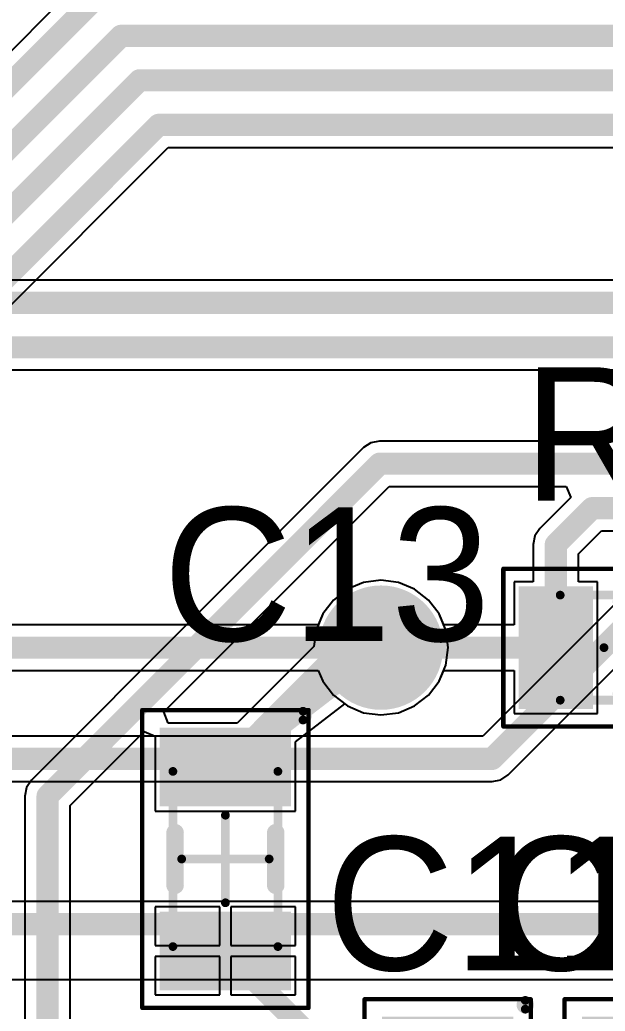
# Model space of a CAD drawing. Header units: millimetres. Extents: x 2.5 to 14.5, y 1.2 to 4.8.
# Drawn here: x 11.3375 to 11.6009, y 2.7716 to 3.2172 of the extents above; entities that cross this region are included whole.
import ezdxf

# ---------------------------------------------------------------- set-up
doc = ezdxf.new("R2010")
doc.units = ezdxf.units.MM
doc.header["$MEASUREMENT"] = 0
for name, color, linetype in [('BottomLayer', 5, 'Continuous'), ('BottomSolder', 6, 'Continuous'), ('ConnectLayer', 7, 'Continuous'), ('Mechanical13', 56, 'Continuous'), ('Mechanical15', 56, 'Continuous'), ('MultiLayer', 9, 'Continuous'), ('TopLayer', 1, 'Continuous'), ('TopOverlay', 2, 'Continuous'), ('TopPaste', 8, 'Continuous'), ('TopSolder', 216, 'Continuous'), ('ViaHoleLayer', 16, 'Continuous')]:
    doc.layers.add(name, color=color, linetype=linetype)

# ---------------------------------------------------------------- blocks, each defined once
blk = doc.blocks.new('RESC_0805_2012_95')
at = {"layer": 'Mechanical13', "const_width": 0.00394}
for points in [[(-0.03937, 0.02362), (-0.03937, -0.02362)], [(0.03937, 0.02362), (-0.03937, 0.02362)], [(0.03937, 0.02362), (0.03937, -0.02362)], [(0.03937, -0.02362), (-0.03937, -0.02362)]]:
    blk.add_lwpolyline(points, dxfattribs=at)
at = {"layer": 'Mechanical13', "const_width": 0.00197}
for points in [[(-0.04035, 0.02362, 1), (-0.03839, 0.02362, 1)], [(-0.04035, 0.02362, 1), (-0.03839, 0.02362, 1)], [(0.03839, 0.02362, 1), (0.04035, 0.02362, 1)], [(0.03839, 0.02362, 1), (0.04035, 0.02362, 1)], [(-0.04035, -0.02362, 1), (-0.03839, -0.02362, 1)], [(-0.04035, -0.02362, 1), (-0.03839, -0.02362, 1)], [(0.03839, -0.02362, 1), (0.04035, -0.02362, 1)], [(0.03839, -0.02362, 1), (0.04035, -0.02362, 1)]]:
    blk.add_lwpolyline(points, format="xyb", close=True, dxfattribs=at)
at = {"layer": 'Mechanical15'}
for points, const_width in [([(-0.06496, 0.03543), (-0.06496, -0.03543)], 0.00197), ([(0.06496, 0.03543), (-0.06496, 0.03543)], 0.00197), ([(0.06496, 0.03543), (0.06496, -0.03543)], 0.00197), ([(0, 0.01968), (0, -0.01969)], 0.00394), ([(0.01968, 0), (-0.01969, 0)], 0.00394), ([(0.06496, -0.03543), (-0.06496, -0.03543)], 0.00197)]:
    blk.add_lwpolyline(points, dxfattribs=dict(at, const_width=const_width))
for points, const_width in [([(-0.06545, 0.03543, 1), (-0.06447, 0.03543, 1)], 0.000984), ([(-0.06545, 0.03543, 1), (-0.06447, 0.03543, 1)], 0.000984), ([(0.06447, 0.03543, 1), (0.06545, 0.03543, 1)], 0.000984), ([(0.06447, 0.03543, 1), (0.06545, 0.03543, 1)], 0.000984), ([(-0.00098, 0.01968, 1), (0.00098, 0.01968, 1)], 0.00197), ([(-0.02067, 0, 1), (-0.0187, 0, 1)], 0.00197), ([(0.0187, 0, 1), (0.02067, 0, 1)], 0.00197), ([(-0.00098, -0.01969, 1), (0.00098, -0.01969, 1)], 0.00197), ([(-0.06545, -0.03543, 1), (-0.06447, -0.03543, 1)], 0.000984), ([(-0.06545, -0.03543, 1), (-0.06447, -0.03543, 1)], 0.000984), ([(0.06447, -0.03543, 1), (0.06545, -0.03543, 1)], 0.000984), ([(0.06447, -0.03543, 1), (0.06545, -0.03543, 1)], 0.000984)]:
    blk.add_lwpolyline(points, format="xyb", close=True, dxfattribs=dict(at, const_width=const_width))
at = {"layer": 'TopLayer'}
for points in [[(-0.02756, -0.02461), (-0.02756, 0.02461), (-0.05512, -0.02461), (-0.05512, 0.02461)], [(0.05512, -0.02461), (0.05512, 0.02461), (0.02756, -0.02461), (0.02756, 0.02461)]]:
    blk.add_solid(points, dxfattribs=at)
at = {"layer": 'TopOverlay', "const_width": 0.00787}
for points in [[(0.01181, 0.02067), (-0.01181, 0.02067)], [(0.01181, -0.02067), (-0.01181, -0.02067)]]:
    blk.add_lwpolyline(points, dxfattribs=at)
at = {"layer": 'TopOverlay', "const_width": 0.00394}
for points in [[(-0.01378, 0.02067, 1), (-0.00984, 0.02067, 1)], [(0.00984, 0.02067, 1), (0.01378, 0.02067, 1)], [(-0.01378, -0.02067, 1), (-0.00984, -0.02067, 1)], [(0.00984, -0.02067, 1), (0.01378, -0.02067, 1)]]:
    blk.add_lwpolyline(points, format="xyb", close=True, dxfattribs=at)
at = {"layer": 'TopPaste'}
for points in [[(-0.02756, -0.02461), (-0.02756, 0.02461), (-0.05512, -0.02461), (-0.05512, 0.02461)], [(0.05512, -0.02461), (0.05512, 0.02461), (0.02756, -0.02461), (0.02756, 0.02461)]]:
    blk.add_solid(points, dxfattribs=at)
at = {"layer": 'TopSolder'}
for points in [[(-0.02461, -0.02756), (-0.02461, 0.02756), (-0.05807, -0.02756), (-0.05807, 0.02756)], [(0.05807, -0.02756), (0.05807, 0.02756), (0.02461, -0.02756), (0.02461, 0.02756)]]:
    blk.add_solid(points, dxfattribs=at)
blk = doc.blocks.new('CAPCP2012X06N_192')
at = {"layer": 'Mechanical13', "const_width": 0.00394}
for points in [[(-0.03937, -0.02362), (-0.03937, 0.02362)], [(0.03937, 0.02362), (-0.03937, 0.02362)], [(0.03937, -0.02362), (0.03937, 0.02362)], [(0.03937, -0.02362), (-0.03937, -0.02362)]]:
    blk.add_lwpolyline(points, dxfattribs=at)
at = {"layer": 'Mechanical13', "const_width": 0.00197}
for points in [[(-0.04035, 0.02362, 1), (-0.03839, 0.02362, 1)], [(-0.04035, 0.02362, 1), (-0.03839, 0.02362, 1)], [(0.03839, 0.02362, 1), (0.04035, 0.02362, 1)], [(0.03839, 0.02362, 1), (0.04035, 0.02362, 1)], [(-0.04035, -0.02362, 1), (-0.03839, -0.02362, 1)], [(-0.04035, -0.02362, 1), (-0.03839, -0.02362, 1)], [(0.03839, -0.02362, 1), (0.04035, -0.02362, 1)], [(0.03839, -0.02362, 1), (0.04035, -0.02362, 1)]]:
    blk.add_lwpolyline(points, format="xyb", close=True, dxfattribs=at)
at = {"layer": 'Mechanical15'}
for points, const_width in [([(-0.06693, -0.0374), (-0.06693, 0.0374)], 0.00197), ([(0.06693, 0.0374), (-0.06693, 0.0374)], 0.00197), ([(0.06693, -0.0374), (0.06693, 0.0374)], 0.00197), ([(0, -0.01968), (0, 0.01969)], 0.00394), ([(0.01968, 0), (-0.01969, 0)], 0.00394), ([(0.06693, -0.0374), (-0.06693, -0.0374)], 0.00197)]:
    blk.add_lwpolyline(points, dxfattribs=dict(at, const_width=const_width))
for points, const_width in [([(-0.06742, 0.0374, 1), (-0.06644, 0.0374, 1)], 0.000984), ([(-0.06742, 0.0374, 1), (-0.06644, 0.0374, 1)], 0.000984), ([(0.06644, 0.0374, 1), (0.06742, 0.0374, 1)], 0.000984), ([(0.06644, 0.0374, 1), (0.06742, 0.0374, 1)], 0.000984), ([(-0.00098, 0.01969, 1), (0.00098, 0.01969, 1)], 0.00197), ([(-0.02067, 0, 1), (-0.0187, 0, 1)], 0.00197), ([(0.0187, 0, 1), (0.02067, 0, 1)], 0.00197), ([(-0.00098, -0.01968, 1), (0.00098, -0.01968, 1)], 0.00197), ([(-0.06742, -0.0374, 1), (-0.06644, -0.0374, 1)], 0.000984), ([(-0.06742, -0.0374, 1), (-0.06644, -0.0374, 1)], 0.000984), ([(0.06644, -0.0374, 1), (0.06742, -0.0374, 1)], 0.000984), ([(0.06644, -0.0374, 1), (0.06742, -0.0374, 1)], 0.000984)]:
    blk.add_lwpolyline(points, format="xyb", close=True, dxfattribs=dict(at, const_width=const_width))
at = {"layer": 'TopLayer'}
for points in [[(-0.02657, -0.02657), (-0.02657, 0.02657), (-0.0561, -0.02657), (-0.0561, 0.02657)], [(0.0561, -0.02657), (0.0561, 0.02657), (0.02657, -0.02657), (0.02657, 0.02657)]]:
    blk.add_solid(points, dxfattribs=at)
at = {"layer": 'TopOverlay'}
for points, const_width in [([(-0.06249, 0.03493, 1), (-0.06642, 0.03493, 1)], 0.00394), ([(-0.06741, 0.03493, 1), (-0.06544, 0.03493, 1)], 0.00197), ([(-0.06347, 0.03493, 1), (-0.0615, 0.03493, 1)], 0.00197), ([(-0.01378, 0.02264, 1), (-0.00984, 0.02264, 1)], 0.00394), ([(0.00984, 0.02264, 1), (0.01378, 0.02264, 1)], 0.00394), ([(-0.01378, -0.02264, 1), (-0.00984, -0.02264, 1)], 0.00394), ([(0.00984, -0.02264, 1), (0.01378, -0.02264, 1)], 0.00394)]:
    blk.add_lwpolyline(points, format="xyb", close=True, dxfattribs=dict(at, const_width=const_width))
at = {"layer": 'TopOverlay', "const_width": 0.00787}
for points in [[(0.01181, 0.02264), (-0.01181, 0.02264)], [(0.01181, -0.02264), (-0.01181, -0.02264)]]:
    blk.add_lwpolyline(points, dxfattribs=at)
at = {"layer": 'TopPaste'}
for points in [[(-0.02657, -0.02657), (-0.02657, 0.02657), (-0.0561, -0.02657), (-0.0561, 0.02657)], [(0.0561, -0.02657), (0.0561, 0.02657), (0.02657, -0.02657), (0.02657, 0.02657)]]:
    blk.add_solid(points, dxfattribs=at)
at = {"layer": 'TopSolder'}
for points in [[(-0.02362, -0.02953), (-0.02362, 0.02953), (-0.05905, -0.02953), (-0.05905, 0.02953)], [(0.05905, -0.02953), (0.05905, 0.02953), (0.02362, -0.02953), (0.02362, 0.02953)]]:
    blk.add_solid(points, dxfattribs=at)
blk = doc.blocks.new('CAPCP2012X06N_193')
at = {"layer": 'Mechanical13', "const_width": 0.00394}
for points in [[(-0.03937, 0.02362), (0.03937, 0.02362)], [(-0.03937, 0.02362), (-0.03937, -0.02362)], [(0.03937, 0.02362), (0.03937, -0.02362)], [(-0.03937, -0.02362), (0.03937, -0.02362)]]:
    blk.add_lwpolyline(points, dxfattribs=at)
at = {"layer": 'Mechanical13', "const_width": 0.00197}
for points in [[(-0.04035, 0.02362, 1), (-0.03839, 0.02362, 1)], [(-0.04035, 0.02362, 1), (-0.03839, 0.02362, 1)], [(0.03839, 0.02362, 1), (0.04035, 0.02362, 1)], [(0.03839, 0.02362, 1), (0.04035, 0.02362, 1)], [(-0.04035, -0.02362, 1), (-0.03839, -0.02362, 1)], [(-0.04035, -0.02362, 1), (-0.03839, -0.02362, 1)], [(0.03839, -0.02362, 1), (0.04035, -0.02362, 1)], [(0.03839, -0.02362, 1), (0.04035, -0.02362, 1)]]:
    blk.add_lwpolyline(points, format="xyb", close=True, dxfattribs=at)
at = {"layer": 'Mechanical15'}
for points, const_width in [([(-0.06693, 0.0374), (0.06693, 0.0374)], 0.00197), ([(-0.06693, 0.0374), (-0.06693, -0.0374)], 0.00197), ([(0.06693, 0.0374), (0.06693, -0.0374)], 0.00197), ([(0, 0.01968), (0, -0.01969)], 0.00394), ([(-0.01969, 0), (0.01969, 0)], 0.00394), ([(-0.06693, -0.0374), (0.06693, -0.0374)], 0.00197)]:
    blk.add_lwpolyline(points, dxfattribs=dict(at, const_width=const_width))
for points, const_width in [([(-0.06742, 0.0374, 1), (-0.06644, 0.0374, 1)], 0.000984), ([(-0.06742, 0.0374, 1), (-0.06644, 0.0374, 1)], 0.000984), ([(0.06644, 0.0374, 1), (0.06742, 0.0374, 1)], 0.000984), ([(0.06644, 0.0374, 1), (0.06742, 0.0374, 1)], 0.000984), ([(-0.00098, 0.01968, 1), (0.00098, 0.01968, 1)], 0.00197), ([(-0.02067, 0, 1), (-0.0187, 0, 1)], 0.00197), ([(0.0187, 0, 1), (0.02067, 0, 1)], 0.00197), ([(-0.00098, -0.01969, 1), (0.00098, -0.01969, 1)], 0.00197), ([(-0.06742, -0.0374, 1), (-0.06644, -0.0374, 1)], 0.000984), ([(-0.06742, -0.0374, 1), (-0.06644, -0.0374, 1)], 0.000984), ([(0.06644, -0.0374, 1), (0.06742, -0.0374, 1)], 0.000984), ([(0.06644, -0.0374, 1), (0.06742, -0.0374, 1)], 0.000984)]:
    blk.add_lwpolyline(points, format="xyb", close=True, dxfattribs=dict(at, const_width=const_width))
at = {"layer": 'TopLayer'}
for points in [[(-0.02657, -0.02657), (-0.02657, 0.02657), (-0.0561, -0.02657), (-0.0561, 0.02657)], [(0.0561, -0.02657), (0.0561, 0.02657), (0.02657, -0.02657), (0.02657, 0.02657)]]:
    blk.add_solid(points, dxfattribs=at)
at = {"layer": 'TopOverlay'}
for points, const_width in [([(-0.06249, 0.03493, 1), (-0.06642, 0.03493, 1)], 0.00394), ([(-0.06741, 0.03493, 1), (-0.06544, 0.03493, 1)], 0.00197), ([(-0.06347, 0.03493, 1), (-0.0615, 0.03493, 1)], 0.00197), ([(-0.01378, 0.02264, 1), (-0.00984, 0.02264, 1)], 0.00394), ([(0.00984, 0.02264, 1), (0.01378, 0.02264, 1)], 0.00394), ([(-0.01378, -0.02264, 1), (-0.00984, -0.02264, 1)], 0.00394), ([(0.00984, -0.02264, 1), (0.01378, -0.02264, 1)], 0.00394)]:
    blk.add_lwpolyline(points, format="xyb", close=True, dxfattribs=dict(at, const_width=const_width))
at = {"layer": 'TopOverlay', "const_width": 0.00787}
for points in [[(-0.01181, 0.02264), (0.01181, 0.02264)], [(-0.01181, -0.02264), (0.01181, -0.02264)]]:
    blk.add_lwpolyline(points, dxfattribs=at)
at = {"layer": 'TopPaste'}
for points in [[(-0.02657, -0.02657), (-0.02657, 0.02657), (-0.0561, -0.02657), (-0.0561, 0.02657)], [(0.0561, -0.02657), (0.0561, 0.02657), (0.02657, -0.02657), (0.02657, 0.02657)]]:
    blk.add_solid(points, dxfattribs=at)
at = {"layer": 'TopSolder'}
for points in [[(-0.02362, -0.02953), (-0.02362, 0.02953), (-0.05905, -0.02953), (-0.05905, 0.02953)], [(0.05905, -0.02953), (0.05905, 0.02953), (0.02362, -0.02953), (0.02362, 0.02953)]]:
    blk.add_solid(points, dxfattribs=at)
blk = doc.blocks.new('CAPCP2012X06N_194')
at = {"layer": 'Mechanical13', "const_width": 0.00394}
for points in [[(0.03937, 0.02362), (-0.03937, 0.02362)], [(-0.03937, -0.02362), (-0.03937, 0.02362)], [(0.03937, -0.02362), (0.03937, 0.02362)], [(0.03937, -0.02362), (-0.03937, -0.02362)]]:
    blk.add_lwpolyline(points, dxfattribs=at)
at = {"layer": 'Mechanical13', "const_width": 0.00197}
for points in [[(-0.04035, 0.02362, 1), (-0.03839, 0.02362, 1)], [(-0.04035, 0.02362, 1), (-0.03839, 0.02362, 1)], [(0.03839, 0.02362, 1), (0.04035, 0.02362, 1)], [(0.03839, 0.02362, 1), (0.04035, 0.02362, 1)], [(-0.04035, -0.02362, 1), (-0.03839, -0.02362, 1)], [(-0.04035, -0.02362, 1), (-0.03839, -0.02362, 1)], [(0.03839, -0.02362, 1), (0.04035, -0.02362, 1)], [(0.03839, -0.02362, 1), (0.04035, -0.02362, 1)]]:
    blk.add_lwpolyline(points, format="xyb", close=True, dxfattribs=at)
at = {"layer": 'Mechanical15'}
for points, const_width in [([(0.06693, 0.0374), (-0.06693, 0.0374)], 0.00197), ([(-0.06693, -0.0374), (-0.06693, 0.0374)], 0.00197), ([(0.06693, -0.0374), (0.06693, 0.0374)], 0.00197), ([(0, -0.01968), (0, 0.01969)], 0.00394), ([(0.01968, 0), (-0.01969, 0)], 0.00394), ([(0.06693, -0.0374), (-0.06693, -0.0374)], 0.00197)]:
    blk.add_lwpolyline(points, dxfattribs=dict(at, const_width=const_width))
for points, const_width in [([(-0.06742, 0.0374, 1), (-0.06644, 0.0374, 1)], 0.000984), ([(-0.06742, 0.0374, 1), (-0.06644, 0.0374, 1)], 0.000984), ([(0.06644, 0.0374, 1), (0.06742, 0.0374, 1)], 0.000984), ([(0.06644, 0.0374, 1), (0.06742, 0.0374, 1)], 0.000984), ([(-0.00098, 0.01969, 1), (0.00098, 0.01969, 1)], 0.00197), ([(-0.02067, 0, 1), (-0.0187, 0, 1)], 0.00197), ([(0.0187, 0, 1), (0.02067, 0, 1)], 0.00197), ([(-0.00098, -0.01968, 1), (0.00098, -0.01968, 1)], 0.00197), ([(-0.06742, -0.0374, 1), (-0.06644, -0.0374, 1)], 0.000984), ([(-0.06742, -0.0374, 1), (-0.06644, -0.0374, 1)], 0.000984), ([(0.06644, -0.0374, 1), (0.06742, -0.0374, 1)], 0.000984), ([(0.06644, -0.0374, 1), (0.06742, -0.0374, 1)], 0.000984)]:
    blk.add_lwpolyline(points, format="xyb", close=True, dxfattribs=dict(at, const_width=const_width))
at = {"layer": 'TopLayer'}
for points in [[(-0.02657, -0.02657), (-0.02657, 0.02657), (-0.0561, -0.02657), (-0.0561, 0.02657)], [(0.0561, -0.02657), (0.0561, 0.02657), (0.02657, -0.02657), (0.02657, 0.02657)]]:
    blk.add_solid(points, dxfattribs=at)
at = {"layer": 'TopOverlay'}
for points, const_width in [([(-0.06249, 0.03493, 1), (-0.06642, 0.03493, 1)], 0.00394), ([(-0.06741, 0.03493, 1), (-0.06544, 0.03493, 1)], 0.00197), ([(-0.06347, 0.03493, 1), (-0.0615, 0.03493, 1)], 0.00197), ([(-0.01378, 0.02264, 1), (-0.00984, 0.02264, 1)], 0.00394), ([(0.00984, 0.02264, 1), (0.01378, 0.02264, 1)], 0.00394), ([(-0.01378, -0.02264, 1), (-0.00984, -0.02264, 1)], 0.00394), ([(0.00984, -0.02264, 1), (0.01378, -0.02264, 1)], 0.00394)]:
    blk.add_lwpolyline(points, format="xyb", close=True, dxfattribs=dict(at, const_width=const_width))
at = {"layer": 'TopOverlay', "const_width": 0.00787}
for points in [[(0.01181, 0.02264), (-0.01181, 0.02264)], [(0.01181, -0.02264), (-0.01181, -0.02264)]]:
    blk.add_lwpolyline(points, dxfattribs=at)
at = {"layer": 'TopPaste'}
for points in [[(-0.02657, -0.02657), (-0.02657, 0.02657), (-0.0561, -0.02657), (-0.0561, 0.02657)], [(0.0561, -0.02657), (0.0561, 0.02657), (0.02657, -0.02657), (0.02657, 0.02657)]]:
    blk.add_solid(points, dxfattribs=at)
at = {"layer": 'TopSolder'}
for points in [[(-0.02362, -0.02953), (-0.02362, 0.02953), (-0.05905, -0.02953), (-0.05905, 0.02953)], [(0.05905, -0.02953), (0.05905, 0.02953), (0.02362, -0.02953), (0.02362, 0.02953)]]:
    blk.add_solid(points, dxfattribs=at)

msp = doc.modelspace()

# ---------------------------------------------------------------- linework, layer by layer
at = {"layer": 'BottomLayer', "const_width": 0.01}
for points in [[(10.08474, 3.09), (11.90681, 3.09)], [(10.82, 3.07), (11.951, 3.07)], [(11.55, 2.885), (11.715, 3.05)], [(10.56866, 2.935), (11.5, 2.935)], [(10.595, 2.885), (11.55, 2.885)], [(10.74582, 2.81075), (11.67275, 2.81075)]]:
    msp.add_lwpolyline(points, dxfattribs=at)
at = {"layer": 'BottomLayer'}
for points, const_width in [([(11.4875, 2.935, 1), (11.5125, 2.935, 1)], 0.025), ([(11.4975, 2.935, 1), (11.5025, 2.935, 1)], 0.005), ([(11.5475, 2.885, 1), (11.5525, 2.885, 1)], 0.005), ([(11.5475, 2.885, 1), (11.5525, 2.885, 1)], 0.005)]:
    msp.add_lwpolyline(points, format="xyb", close=True, dxfattribs=dict(at, const_width=const_width))
at = {"layer": 'BottomSolder', "const_width": 0.02795}
msp.add_lwpolyline([(11.48602, 2.935, 1), (11.51398, 2.935, 1)], format="xyb", close=True, dxfattribs=at)
at = {"layer": 'ConnectLayer'}
for p, q in [((11.36758, 3.23721), (11.04153, 2.91116)), ((11.14248, 2.89806), (11.40422, 3.1598)), ((11.40422, 3.1598), (11.6791, 3.1598)), ((11.90259, 3.1002), (10.08474, 3.1002)), ((10.82422, 3.0598), (11.70331, 3.0598)), ((11.70538, 3.0548), (11.54578, 2.8952)), ((11.55721, 2.87779), (11.71655, 3.03713)), ((11.49549, 3.0271), (11.49218, 3.02489)), ((11.49939, 3.02787), (11.49549, 3.0271)), ((11.72913, 3.02787), (11.49939, 3.02787)), ((11.49218, 3.02489), (11.34279, 2.87549)), ((11.40224, 2.9061), (11.50362, 3.00748)), ((11.50362, 3.00748), (11.58331, 3.00748)), ((11.58331, 3.00748), (11.58539, 3.00248)), ((11.58539, 3.00248), (11.57145, 2.98855)), ((11.57145, 2.98855), (11.56924, 2.98524)), ((11.57145, 2.98855), (11.57145, 2.98855)), ((11.57145, 2.98855), (11.57145, 2.98855)), ((11.58886, 2.97712), (11.59922, 2.98748)), ((11.59922, 2.98748), (11.76809, 2.98748)), ((11.56924, 2.98524), (11.56847, 2.98134)), ((11.56847, 2.98134), (11.56847, 2.96461)), ((11.56924, 2.98524), (11.56924, 2.98524)), ((11.56924, 2.98524), (11.56924, 2.98524)), ((11.58886, 2.96461), (11.58886, 2.97712)), ((11.49217, 2.96423), (11.48487, 2.96121)), ((11.49217, 2.96423), (11.48487, 2.96121)), ((11.5, 2.96526), (11.49217, 2.96423)), ((11.5, 2.96526), (11.49217, 2.96423)), ((11.50783, 2.96423), (11.5, 2.96526)), ((11.50783, 2.96423), (11.5, 2.96526)), ((11.51513, 2.96121), (11.50783, 2.96423)), ((11.51513, 2.96121), (11.50783, 2.96423)), ((11.56847, 2.96461), (11.55988, 2.96461)), ((11.55988, 2.96461), (11.55988, 2.9452)), ((11.59744, 2.96461), (11.58886, 2.96461)), ((11.59744, 2.90539), (11.59744, 2.96461)), ((11.48487, 2.96121), (11.4786, 2.9564)), ((11.48487, 2.96121), (11.4786, 2.9564)), ((11.5214, 2.9564), (11.51513, 2.96121)), ((11.5214, 2.9564), (11.51513, 2.96121)), ((11.4786, 2.9564), (11.4738, 2.95013)), ((11.4786, 2.9564), (11.4738, 2.95013)), ((11.5262, 2.95013), (11.5214, 2.9564)), ((11.5262, 2.95013), (11.5214, 2.9564)), ((11.4738, 2.95013), (11.47077, 2.94283)), ((11.4738, 2.95013), (11.47175, 2.9452)), ((11.52923, 2.94283), (11.5262, 2.95013)), ((11.52825, 2.9452), (11.5262, 2.95013)), ((11.47175, 2.9452), (10.72462, 2.9452)), ((11.47077, 2.94283), (11.46982, 2.93557)), ((11.55988, 2.9452), (11.52825, 2.9452)), ((11.53026, 2.935), (11.52923, 2.94283)), ((11.46982, 2.93557), (11.43534, 2.9011)), ((11.52923, 2.92717), (11.53026, 2.935)), ((10.56866, 2.9248), (11.47175, 2.9248)), ((11.47175, 2.9248), (11.4738, 2.91987)), ((11.5262, 2.91987), (11.52923, 2.92717)), ((11.5262, 2.91987), (11.52825, 2.9248)), ((11.52825, 2.9248), (11.55988, 2.9248)), ((11.55988, 2.9248), (11.55988, 2.90539)), ((11.4738, 2.91987), (11.4786, 2.9136)), ((11.5214, 2.9136), (11.5262, 2.91987)), ((11.5214, 2.9136), (11.5262, 2.91987)), ((11.4786, 2.9136), (11.48487, 2.9088)), ((11.51513, 2.9088), (11.5214, 2.9136)), ((11.51513, 2.9088), (11.5214, 2.9136)), ((11.40431, 2.9011), (11.40224, 2.9061)), ((11.46157, 2.8927), (11.48372, 2.90968)), ((11.48372, 2.90968), (11.48487, 2.9088)), ((11.48487, 2.9088), (11.49217, 2.90577)), ((11.48487, 2.9088), (11.49217, 2.90577)), ((11.49217, 2.90577), (11.5, 2.90474)), ((11.49217, 2.90577), (11.5, 2.90474)), ((11.5, 2.90474), (11.50783, 2.90577)), ((11.5, 2.90474), (11.50783, 2.90577)), ((11.50783, 2.90577), (11.51513, 2.9088)), ((11.50783, 2.90577), (11.51513, 2.9088)), ((11.55988, 2.90539), (11.59744, 2.90539)), ((11.43534, 2.9011), (11.40431, 2.9011)), ((11.3602, 2.86406), (11.39343, 2.89729)), ((11.39343, 2.89729), (11.39843, 2.89522)), ((11.54578, 2.8952), (10.62325, 2.8952)), ((11.39843, 2.89522), (11.39843, 2.86157)), ((11.46157, 2.86157), (11.46157, 2.8927)), ((10.62325, 2.8748), (11.55, 2.8748)), ((11.34279, 2.87549), (11.34058, 2.87219)), ((11.55, 2.8748), (11.5539, 2.87558)), ((11.5539, 2.87558), (11.55721, 2.87779)), ((11.34058, 2.87219), (11.3398, 2.86828)), ((11.3398, 2.86828), (11.3398, 2.75343)), ((11.3602, 2.75766), (11.3602, 2.86406)), ((11.39843, 2.86157), (11.46157, 2.86157)), ((11.64309, 2.82094), (10.77407, 2.82094)), ((11.4275, 2.81843), (11.39843, 2.81843)), ((11.39843, 2.81843), (11.39843, 2.80116)), ((11.4275, 2.80116), (11.4275, 2.81843)), ((11.46157, 2.81843), (11.4325, 2.81843)), ((11.4325, 2.81843), (11.4325, 2.80116)), ((11.46157, 2.80116), (11.46157, 2.81843)), ((11.39843, 2.80116), (11.4275, 2.80116)), ((11.4325, 2.80116), (11.46157, 2.80116)), ((11.4275, 2.79616), (11.39843, 2.79616)), ((11.39843, 2.79616), (11.39843, 2.7789)), ((11.4275, 2.7789), (11.4275, 2.79616)), ((11.46157, 2.79616), (11.4325, 2.79616)), ((11.4325, 2.79616), (11.4325, 2.7789)), ((11.46157, 2.7789), (11.46157, 2.79616)), ((10.7626, 2.7858), (11.63257, 2.7858)), ((11.39843, 2.7789), (11.4275, 2.7789)), ((11.4325, 2.7789), (11.46157, 2.7789))]:
    msp.add_line(p, q, dxfattribs=at)
at = {"layer": 'MultiLayer', "const_width": 0.025}
msp.add_lwpolyline([(11.4875, 2.935, 1), (11.5125, 2.935, 1)], format="xyb", close=True, dxfattribs=at)
at = {"layer": 'TopLayer', "const_width": 0.01}
for points in [[(11.04874, 2.90395), (11.37479, 3.23)], [(11.06874, 2.89567), (11.38307, 3.21)], [(11.38307, 3.21), (11.66253, 3.21)], [(11.08874, 2.88738), (11.39136, 3.19)], [(11.39136, 3.19), (11.67081, 3.19)], [(11.13228, 2.90228), (11.4, 3.17)], [(11.4, 3.17), (11.6791, 3.17)], [(11.35, 2.86828), (11.49939, 3.01768)], [(11.49939, 3.01768), (11.79402, 3.01768)], [(11.57866, 2.98134), (11.595, 2.99768)], [(11.595, 2.99768), (11.77243, 2.99768)], [(11.57866, 2.935), (11.57866, 2.98134)], [(11.43, 2.88134), (11.48366, 2.935)], [(11.43, 2.88134), (11.5, 2.935)], [(11.48366, 2.935), (11.5, 2.935)], [(11.5, 2.935), (11.57866, 2.935)], [(11.35, 2.75343), (11.35, 2.86828)], [(11.43, 2.79866), (11.47732, 2.75134)]]:
    msp.add_lwpolyline(points, dxfattribs=at)
at = {"layer": 'TopLayer'}
for points, const_width in [([(11.38057, 3.21, 1), (11.38557, 3.21, 1)], 0.005), ([(11.38057, 3.21, 1), (11.38557, 3.21, 1)], 0.005), ([(11.38886, 3.19, 1), (11.39386, 3.19, 1)], 0.005), ([(11.38886, 3.19, 1), (11.39386, 3.19, 1)], 0.005), ([(11.3975, 3.17, 1), (11.4025, 3.17, 1)], 0.005), ([(11.3975, 3.17, 1), (11.4025, 3.17, 1)], 0.005), ([(11.49689, 3.01768, 1), (11.50189, 3.01768, 1)], 0.005), ([(11.49689, 3.01768, 1), (11.50189, 3.01768, 1)], 0.005), ([(11.5925, 2.99768, 1), (11.5975, 2.99768, 1)], 0.005), ([(11.5925, 2.99768, 1), (11.5975, 2.99768, 1)], 0.005), ([(11.57616, 2.98134, 1), (11.58116, 2.98134, 1)], 0.005), ([(11.57616, 2.98134, 1), (11.58116, 2.98134, 1)], 0.005), ([(11.4875, 2.935, 1), (11.5125, 2.935, 1)], 0.025), ([(11.48116, 2.935, 1), (11.48616, 2.935, 1)], 0.005), ([(11.48116, 2.935, 1), (11.48616, 2.935, 1)], 0.005), ([(11.4975, 2.935, 1), (11.5025, 2.935, 1)], 0.005), ([(11.4975, 2.935, 1), (11.5025, 2.935, 1)], 0.005), ([(11.4975, 2.935, 1), (11.5025, 2.935, 1)], 0.005), ([(11.57616, 2.935, 1), (11.58116, 2.935, 1)], 0.005), ([(11.57616, 2.935, 1), (11.58116, 2.935, 1)], 0.005), ([(11.4275, 2.88134, 1), (11.4325, 2.88134, 1)], 0.005), ([(11.4275, 2.88134, 1), (11.4325, 2.88134, 1)], 0.005), ([(11.3475, 2.86828, 1), (11.3525, 2.86828, 1)], 0.005), ([(11.3475, 2.86828, 1), (11.3525, 2.86828, 1)], 0.005), ([(11.4275, 2.79866, 1), (11.4325, 2.79866, 1)], 0.005)]:
    msp.add_lwpolyline(points, format="xyb", close=True, dxfattribs=dict(at, const_width=const_width))
at = {"layer": 'TopSolder', "const_width": 0.02795}
msp.add_lwpolyline([(11.48602, 2.935, 1), (11.51398, 2.935, 1)], format="xyb", close=True, dxfattribs=at)
at = {"layer": 'ViaHoleLayer', "const_width": 0.014}
msp.add_lwpolyline([(11.493, 2.935, 1), (11.507, 2.935, 1)], format="xyb", close=True, dxfattribs=at)

# ---------------------------------------------------------------- block references
for name, p, rotation in [('RESC_0805_2012_95', (11.62, 2.935), 180), ('CAPCP2012X06N_192', (11.43, 2.84), 270), ('CAPCP2012X06N_194', (11.53, 2.71), 270), ('CAPCP2012X06N_193', (11.62, 2.71), 90)]:
    msp.add_blockref(name, p, dxfattribs=dict(rotation=rotation))

# ---------------------------------------------------------------- texts
at = {"layer": 'TopOverlay'}
for s, p in [('R3', (11.564, 3.001)), ('C13', (11.402, 2.938)), ('C11', (11.475, 2.79)), ('C12', (11.55, 2.79))]:
    msp.add_text(s, height=0.06, dxfattribs=at).set_placement(p)

doc.saveas('drawing.dxf')
